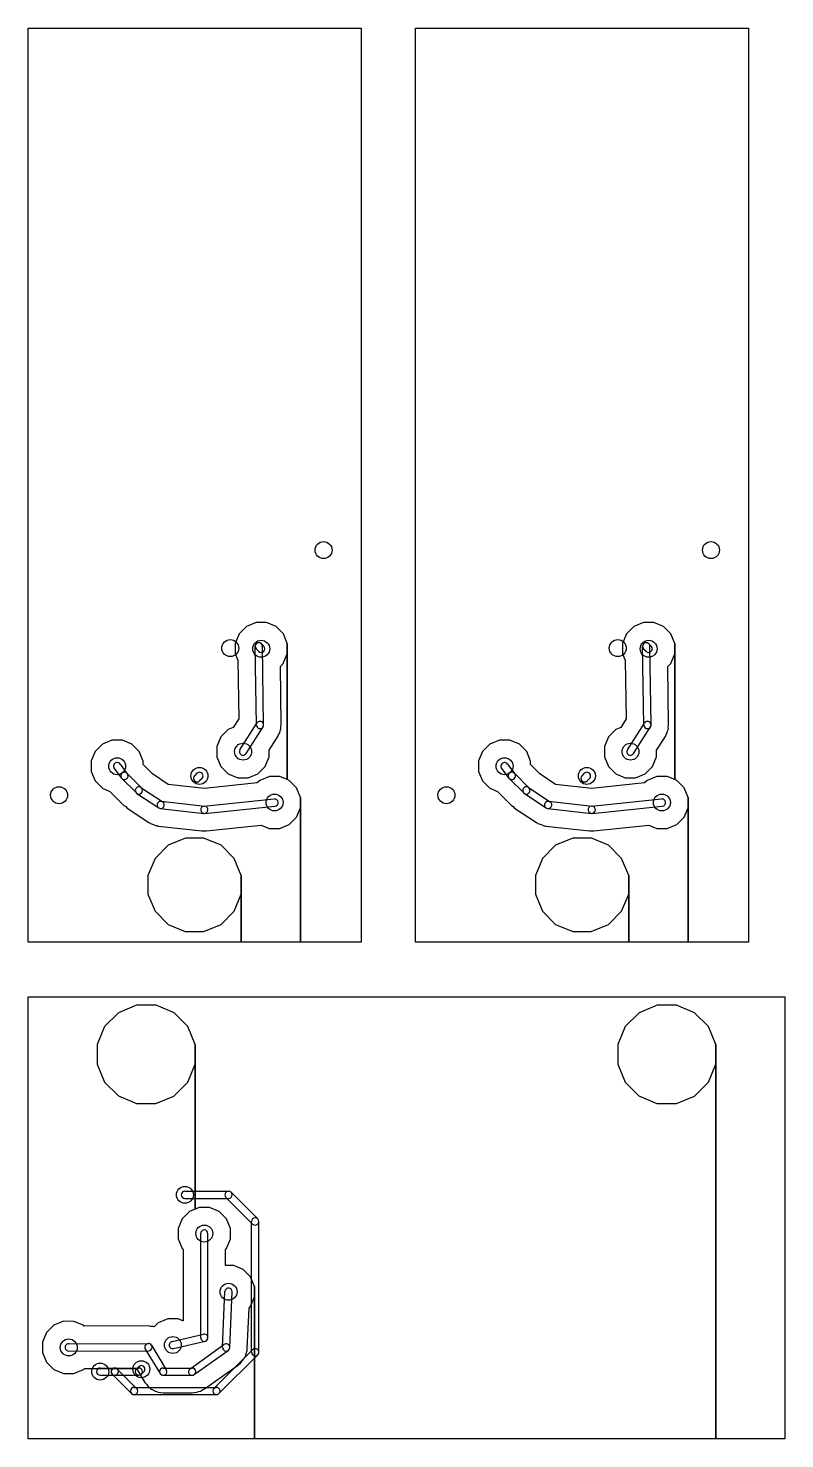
# Model space of a CAD drawing. Extents: x 57.1 to 121.9, y -93.4 to -34.1.
# Drawn here: x 57.1 to 88.4, y -93.4 to -35.1 of the extents above; entities that cross this region are included whole.
import ezdxf

# ---------------------------------------------------------------- set-up
doc = ezdxf.new("R2010")
doc.units = 0
doc.header["$MEASUREMENT"] = 0
doc.layers.add('BLACK', color=7, linetype='CONTINUOUS')

msp = doc.modelspace()

# ---------------------------------------------------------------- linework, layer by layer
at = {"layer": 'Black'}
for p, q in [((57.127, -72.873), (57.127, -35.127)), ((57.127, -35.127), (70.873, -35.127)), ((57.127, -72.873), (57.127, -35.127)), ((57.127, -35.127), (70.873, -35.127)), ((70.873, -35.127), (70.873, -72.873)), ((70.873, -35.127), (70.873, -72.873)), ((73.127, -72.873), (73.127, -35.127)), ((73.127, -35.127), (86.873, -35.127)), ((73.127, -72.873), (73.127, -35.127)), ((73.127, -35.127), (86.873, -35.127)), ((86.873, -35.127), (86.873, -72.873)), ((86.873, -35.127), (86.873, -72.873)), ((66.1407, -59.8364), (65.8375, -60.1391)), ((66.1407, -59.8364), (65.8375, -60.1391)), ((66.5367, -59.6728), (66.1407, -59.8364)), ((66.5367, -59.6728), (66.1407, -59.8364)), ((66.9652, -59.6732), (66.5367, -59.6728)), ((66.9652, -59.6732), (66.5367, -59.6728)), ((67.3609, -59.8375), (66.9652, -59.6732)), ((67.3609, -59.8375), (66.9652, -59.6732)), ((67.6636, -60.1407), (67.3609, -59.8375)), ((67.6636, -60.1407), (67.3609, -59.8375)), ((82.1407, -59.8364), (81.8375, -60.1391)), ((82.1407, -59.8364), (81.8375, -60.1391)), ((82.5367, -59.6728), (82.1407, -59.8364)), ((82.5367, -59.6728), (82.1407, -59.8364)), ((82.9652, -59.6732), (82.5367, -59.6728)), ((82.9652, -59.6732), (82.5367, -59.6728)), ((83.3609, -59.8375), (82.9652, -59.6732)), ((83.3609, -59.8375), (82.9652, -59.6732)), ((83.6636, -60.1407), (83.3609, -59.8375)), ((83.6636, -60.1407), (83.3609, -59.8375)), ((65.6732, -60.5348), (65.6728, -60.9633)), ((65.6732, -60.5348), (65.6728, -60.9633)), ((65.8375, -60.1391), (65.6732, -60.5348)), ((65.8375, -60.1391), (65.6732, -60.5348)), ((66.7561, -60.5439), (66.8561, -60.6439)), ((67.8272, -60.5367), (67.6636, -60.1407)), ((67.8272, -60.5367), (67.6636, -60.1407)), ((67.8268, -60.9652), (67.8272, -60.5367)), ((67.8268, -60.9652), (67.8272, -60.5367)), ((67.8272, -66.1527), (67.8272, -60.5367)), ((67.8272, -60.5367), (67.8272, -66.1527)), ((67.8272, -66.1527), (67.8272, -60.5367)), ((67.8272, -60.5367), (67.8272, -66.1527)), ((81.6732, -60.5348), (81.6728, -60.9633)), ((81.6732, -60.5348), (81.6728, -60.9633)), ((81.8375, -60.1391), (81.6732, -60.5348)), ((81.8375, -60.1391), (81.6732, -60.5348)), ((82.7561, -60.5439), (82.8561, -60.6439)), ((83.8272, -60.5367), (83.6636, -60.1407)), ((83.8272, -60.5367), (83.6636, -60.1407)), ((83.8268, -60.9652), (83.8272, -60.5367)), ((83.8268, -60.9652), (83.8272, -60.5367)), ((83.8272, -66.1527), (83.8272, -60.5367)), ((83.8272, -60.5367), (83.8272, -66.1527)), ((83.8272, -66.1527), (83.8272, -60.5367)), ((83.8272, -60.5367), (83.8272, -66.1527)), ((65.6728, -60.9633), (65.7818, -61.227)), ((65.6728, -60.9633), (65.7818, -61.227)), ((66.55, -63.9023), (66.5, -60.6523)), ((66.5439, -60.7561), (66.6439, -60.8561)), ((66.85, -63.8977), (66.8, -60.6477)), ((67.6625, -61.3609), (67.8268, -60.9652)), ((67.6625, -61.3609), (67.8268, -60.9652)), ((81.6728, -60.9633), (81.7818, -61.227)), ((81.6728, -60.9633), (81.7818, -61.227)), ((82.55, -63.9023), (82.5, -60.6523)), ((82.5439, -60.7561), (82.6439, -60.8561)), ((82.85, -63.8977), (82.8, -60.6477)), ((83.6625, -61.3609), (83.8268, -60.9652)), ((83.6625, -61.3609), (83.8268, -60.9652)), ((65.7818, -61.227), (65.8191, -63.6508)), ((65.7818, -61.227), (65.8191, -63.6508)), ((67.5399, -61.4832), (67.6625, -61.3609)), ((67.5399, -61.4832), (67.6625, -61.3609)), ((67.5769, -63.8865), (67.5399, -61.4832)), ((67.5769, -63.8865), (67.5399, -61.4832)), ((81.7818, -61.227), (81.8191, -63.6508)), ((81.7818, -61.227), (81.8191, -63.6508)), ((83.5399, -61.4832), (83.6625, -61.3609)), ((83.5399, -61.4832), (83.6625, -61.3609)), ((83.5769, -63.8865), (83.5399, -61.4832)), ((83.5769, -63.8865), (83.5399, -61.4832)), ((65.5958, -64.0017), (65.3907, -64.0864)), ((65.5958, -64.0017), (65.3907, -64.0864)), ((65.8191, -63.6508), (65.5958, -64.0017)), ((65.8191, -63.6508), (65.5958, -64.0017)), ((65.8735, -64.9195), (66.5735, -63.8195)), ((66.1265, -65.0805), (66.8265, -63.9805)), ((67.5314, -64.1352), (67.5638, -64.0519)), ((67.5314, -64.1352), (67.5638, -64.0519)), ((67.5619, -63.9685), (67.5769, -63.8865)), ((67.5619, -63.9685), (67.5769, -63.8865)), ((67.5638, -64.0519), (67.5619, -63.9685)), ((67.5638, -64.0519), (67.5619, -63.9685)), ((81.5958, -64.0017), (81.3907, -64.0864)), ((81.5958, -64.0017), (81.3907, -64.0864)), ((81.8191, -63.6508), (81.5958, -64.0017)), ((81.8191, -63.6508), (81.5958, -64.0017)), ((81.8735, -64.9195), (82.5735, -63.8195)), ((82.1265, -65.0805), (82.8265, -63.9805)), ((83.5314, -64.1352), (83.5638, -64.0519)), ((83.5314, -64.1352), (83.5638, -64.0519)), ((83.5619, -63.9685), (83.5769, -63.8865)), ((83.5619, -63.9685), (83.5769, -63.8865)), ((83.5638, -64.0519), (83.5619, -63.9685)), ((83.5638, -64.0519), (83.5619, -63.9685)), ((60.5867, -64.5228), (60.1907, -64.6864)), ((60.5867, -64.5228), (60.1907, -64.6864)), ((61.0152, -64.5232), (60.5867, -64.5228)), ((61.0152, -64.5232), (60.5867, -64.5228)), ((61.4109, -64.6875), (61.0152, -64.5232)), ((61.4109, -64.6875), (61.0152, -64.5232)), ((65.0875, -64.3891), (64.9232, -64.7848)), ((65.0875, -64.3891), (64.9232, -64.7848)), ((65.3907, -64.0864), (65.0875, -64.3891)), ((65.3907, -64.0864), (65.0875, -64.3891)), ((67.0771, -64.941), (67.4399, -64.3708)), ((67.0771, -64.941), (67.4399, -64.3708)), ((67.4399, -64.3708), (67.4701, -64.2931)), ((67.4399, -64.3708), (67.4701, -64.2931)), ((67.4701, -64.2931), (67.5153, -64.2231)), ((67.4701, -64.2931), (67.5153, -64.2231)), ((67.5153, -64.2231), (67.5314, -64.1352)), ((67.5153, -64.2231), (67.5314, -64.1352)), ((76.5867, -64.5228), (76.1907, -64.6864)), ((76.5867, -64.5228), (76.1907, -64.6864)), ((77.0152, -64.5232), (76.5867, -64.5228)), ((77.0152, -64.5232), (76.5867, -64.5228)), ((77.4109, -64.6875), (77.0152, -64.5232)), ((77.4109, -64.6875), (77.0152, -64.5232)), ((81.0875, -64.3891), (80.9232, -64.7848)), ((81.0875, -64.3891), (80.9232, -64.7848)), ((81.3907, -64.0864), (81.0875, -64.3891)), ((81.3907, -64.0864), (81.0875, -64.3891)), ((83.0771, -64.941), (83.4399, -64.3708)), ((83.0771, -64.941), (83.4399, -64.3708)), ((83.4399, -64.3708), (83.4701, -64.2931)), ((83.4399, -64.3708), (83.4701, -64.2931)), ((83.4701, -64.2931), (83.5153, -64.2231)), ((83.4701, -64.2931), (83.5153, -64.2231)), ((83.5153, -64.2231), (83.5314, -64.1352)), ((83.5153, -64.2231), (83.5314, -64.1352)), ((59.8875, -64.9891), (59.7232, -65.3848)), ((59.8875, -64.9891), (59.7232, -65.3848)), ((60.1907, -64.6864), (59.8875, -64.9891)), ((60.1907, -64.6864), (59.8875, -64.9891)), ((61.7136, -64.9907), (61.4109, -64.6875)), ((61.7136, -64.9907), (61.4109, -64.6875)), ((61.8772, -65.3867), (61.7136, -64.9907)), ((61.8772, -65.3867), (61.7136, -64.9907)), ((64.9232, -64.7848), (64.9228, -65.2133)), ((64.9232, -64.7848), (64.9228, -65.2133)), ((64.9228, -65.2133), (65.0864, -65.6093)), ((64.9228, -65.2133), (65.0864, -65.6093)), ((66.9125, -65.6109), (67.0768, -65.2152)), ((66.9125, -65.6109), (67.0768, -65.2152)), ((67.0768, -65.2152), (67.0771, -64.941)), ((67.0768, -65.2152), (67.0771, -64.941)), ((75.8875, -64.9891), (75.7232, -65.3848)), ((75.8875, -64.9891), (75.7232, -65.3848)), ((76.1907, -64.6864), (75.8875, -64.9891)), ((76.1907, -64.6864), (75.8875, -64.9891)), ((77.7136, -64.9907), (77.4109, -64.6875)), ((77.7136, -64.9907), (77.4109, -64.6875)), ((77.8772, -65.3867), (77.7136, -64.9907)), ((77.8772, -65.3867), (77.7136, -64.9907)), ((80.9232, -64.7848), (80.9228, -65.2133)), ((80.9232, -64.7848), (80.9228, -65.2133)), ((80.9228, -65.2133), (81.0864, -65.6093)), ((80.9228, -65.2133), (81.0864, -65.6093)), ((82.9125, -65.6109), (83.0768, -65.2152)), ((82.9125, -65.6109), (83.0768, -65.2152)), ((83.0768, -65.2152), (83.0771, -64.941)), ((83.0768, -65.2152), (83.0771, -64.941)), ((59.7232, -65.3848), (59.7228, -65.8133)), ((59.7232, -65.3848), (59.7228, -65.8133)), ((59.7228, -65.8133), (59.8864, -66.2093)), ((59.7228, -65.8133), (59.8864, -66.2093)), ((60.68, -65.69), (60.98, -66.09)), ((60.92, -65.51), (61.22, -65.91)), ((61.8771, -65.5368), (61.8772, -65.3867)), ((61.8771, -65.5368), (61.8772, -65.3867)), ((62.2587, -65.9185), (61.8771, -65.5368)), ((62.2587, -65.9185), (61.8771, -65.5368)), ((65.0864, -65.6093), (65.3891, -65.9125)), ((65.0864, -65.6093), (65.3891, -65.9125)), ((66.6093, -65.9136), (66.9125, -65.6109)), ((66.6093, -65.9136), (66.9125, -65.6109)), ((75.7232, -65.3848), (75.7228, -65.8133)), ((75.7232, -65.3848), (75.7228, -65.8133)), ((75.7228, -65.8133), (75.8864, -66.2093)), ((75.7228, -65.8133), (75.8864, -66.2093)), ((76.68, -65.69), (76.98, -66.09)), ((76.92, -65.51), (77.22, -65.91)), ((77.8771, -65.5368), (77.8772, -65.3867)), ((77.8771, -65.5368), (77.8772, -65.3867)), ((78.2587, -65.9185), (77.8771, -65.5368)), ((78.2587, -65.9185), (77.8771, -65.5368)), ((81.0864, -65.6093), (81.3891, -65.9125)), ((81.0864, -65.6093), (81.3891, -65.9125)), ((82.6093, -65.9136), (82.9125, -65.6109)), ((82.6093, -65.9136), (82.9125, -65.6109)), ((59.8864, -66.2093), (60.1891, -66.5125)), ((59.8864, -66.2093), (60.1891, -66.5125)), ((60.9939, -66.1061), (61.5939, -66.7061)), ((61.2061, -65.8939), (61.8061, -66.4939)), ((62.9089, -66.3519), (62.2587, -65.9185)), ((62.9089, -66.3519), (62.2587, -65.9185)), ((64.4033, -66.518), (62.9089, -66.3519)), ((64.4033, -66.518), (62.9089, -66.3519)), ((64.0939, -65.8939), (63.9939, -65.9939)), ((64.3061, -66.1061), (64.2061, -66.2061)), ((66.5846, -66.2923), (64.4033, -66.518)), ((66.5846, -66.2923), (64.4033, -66.518)), ((65.3891, -65.9125), (65.7848, -66.0768)), ((65.3891, -65.9125), (65.7848, -66.0768)), ((65.7848, -66.0768), (66.2133, -66.0772)), ((65.7848, -66.0768), (66.2133, -66.0772)), ((66.2133, -66.0772), (66.6093, -65.9136)), ((66.2133, -66.0772), (66.6093, -65.9136)), ((66.6907, -66.1864), (66.5846, -66.2923)), ((66.6907, -66.1864), (66.5846, -66.2923)), ((67.0867, -66.0228), (66.6907, -66.1864)), ((67.0867, -66.0228), (66.6907, -66.1864)), ((67.5152, -66.0232), (67.0867, -66.0228)), ((67.5152, -66.0232), (67.0867, -66.0228)), ((67.8272, -66.1527), (67.5152, -66.0232)), ((67.8272, -66.1527), (67.5152, -66.0232)), ((67.9109, -66.1875), (67.8272, -66.1527)), ((67.9109, -66.1875), (67.8272, -66.1527)), ((68.2136, -66.4907), (67.9109, -66.1875)), ((68.2136, -66.4907), (67.9109, -66.1875)), ((75.8864, -66.2093), (76.1891, -66.5125)), ((75.8864, -66.2093), (76.1891, -66.5125)), ((76.9939, -66.1061), (77.5939, -66.7061)), ((77.2061, -65.8939), (77.8061, -66.4939)), ((78.9089, -66.3519), (78.2587, -65.9185)), ((78.9089, -66.3519), (78.2587, -65.9185)), ((80.4033, -66.518), (78.9089, -66.3519)), ((80.4033, -66.518), (78.9089, -66.3519)), ((80.0939, -65.8939), (79.9939, -65.9939)), ((80.3061, -66.1061), (80.2061, -66.2061)), ((82.5846, -66.2923), (80.4033, -66.518)), ((82.5846, -66.2923), (80.4033, -66.518)), ((81.3891, -65.9125), (81.7848, -66.0768)), ((81.3891, -65.9125), (81.7848, -66.0768)), ((81.7848, -66.0768), (82.2133, -66.0772)), ((81.7848, -66.0768), (82.2133, -66.0772)), ((82.2133, -66.0772), (82.6093, -65.9136)), ((82.2133, -66.0772), (82.6093, -65.9136)), ((82.6907, -66.1864), (82.5846, -66.2923)), ((82.6907, -66.1864), (82.5846, -66.2923)), ((83.0867, -66.0228), (82.6907, -66.1864)), ((83.0867, -66.0228), (82.6907, -66.1864)), ((83.5152, -66.0232), (83.0867, -66.0228)), ((83.5152, -66.0232), (83.0867, -66.0228)), ((83.8272, -66.1527), (83.5152, -66.0232)), ((83.8272, -66.1527), (83.5152, -66.0232)), ((83.9109, -66.1875), (83.8272, -66.1527)), ((83.9109, -66.1875), (83.8272, -66.1527)), ((84.2136, -66.4907), (83.9109, -66.1875)), ((84.2136, -66.4907), (83.9109, -66.1875)), ((60.1891, -66.5125), (60.5023, -66.6425)), ((60.1891, -66.5125), (60.5023, -66.6425)), ((60.5023, -66.6425), (61.0799, -67.2201)), ((60.5023, -66.6425), (61.0799, -67.2201)), ((61.6168, -66.7248), (62.5168, -67.3248)), ((61.7832, -66.4752), (62.6832, -67.0752)), ((64.3846, -67.2508), (67.2846, -66.9508)), ((68.3772, -66.8867), (68.2136, -66.4907)), ((68.3772, -66.8867), (68.2136, -66.4907)), ((68.3768, -67.3152), (68.3772, -66.8867)), ((68.3768, -67.3152), (68.3772, -66.8867)), ((68.3772, -72.873), (68.3772, -66.8867)), ((68.3772, -66.8867), (68.3772, -72.873)), ((68.3772, -72.873), (68.3772, -66.8867)), ((68.3772, -66.8867), (68.3772, -72.873)), ((76.1891, -66.5125), (76.5023, -66.6425)), ((76.1891, -66.5125), (76.5023, -66.6425)), ((76.5023, -66.6425), (77.0799, -67.2201)), ((76.5023, -66.6425), (77.0799, -67.2201)), ((77.6168, -66.7248), (78.5168, -67.3248)), ((77.7832, -66.4752), (78.6832, -67.0752)), ((80.3846, -67.2508), (83.2846, -66.9508)), ((84.3772, -66.8867), (84.2136, -66.4907)), ((84.3772, -66.8867), (84.2136, -66.4907)), ((84.3768, -67.3152), (84.3772, -66.8867)), ((84.3768, -67.3152), (84.3772, -66.8867)), ((84.3772, -72.873), (84.3772, -66.8867)), ((84.3772, -66.8867), (84.3772, -72.873)), ((84.3772, -72.873), (84.3772, -66.8867)), ((84.3772, -66.8867), (84.3772, -72.873)), ((61.0799, -67.2201), (61.1521, -67.2684)), ((61.0799, -67.2201), (61.1521, -67.2684)), ((61.1521, -67.2684), (61.2135, -67.3297)), ((61.1521, -67.2684), (61.2135, -67.3297)), ((61.2135, -67.3297), (62.1135, -67.9297)), ((61.2135, -67.3297), (62.1135, -67.9297)), ((62.5834, -67.3491), (64.3834, -67.5491)), ((62.6166, -67.0509), (64.4166, -67.2509)), ((64.4154, -67.5492), (67.3154, -67.2492)), ((68.2125, -67.7109), (68.3768, -67.3152)), ((68.2125, -67.7109), (68.3768, -67.3152)), ((77.0799, -67.2201), (77.1521, -67.2684)), ((77.0799, -67.2201), (77.1521, -67.2684)), ((77.1521, -67.2684), (77.2135, -67.3297)), ((77.1521, -67.2684), (77.2135, -67.3297)), ((77.2135, -67.3297), (78.1135, -67.9297)), ((77.2135, -67.3297), (78.1135, -67.9297)), ((78.5834, -67.3491), (80.3834, -67.5491)), ((78.6166, -67.0509), (80.4166, -67.2509)), ((80.4154, -67.5492), (83.3154, -67.2492)), ((84.2125, -67.7109), (84.3768, -67.3152)), ((84.2125, -67.7109), (84.3768, -67.3152)), ((62.1135, -67.9297), (62.1482, -67.944)), ((62.1135, -67.9297), (62.1482, -67.944)), ((62.1482, -67.944), (62.177, -67.9682)), ((62.1482, -67.944), (62.177, -67.9682)), ((62.177, -67.9682), (62.3053, -68.0089)), ((62.177, -67.9682), (62.3053, -68.0089)), ((62.3053, -68.0089), (62.4298, -68.0603)), ((62.3053, -68.0089), (62.4298, -68.0603)), ((62.4298, -68.0603), (62.4674, -68.0603)), ((62.4298, -68.0603), (62.4674, -68.0603)), ((62.4674, -68.0603), (62.5032, -68.0716)), ((62.4674, -68.0603), (62.5032, -68.0716)), ((62.5032, -68.0716), (64.3032, -68.2716)), ((62.5032, -68.0716), (64.3032, -68.2716)), ((64.4902, -68.2723), (66.7515, -68.0384)), ((64.4902, -68.2723), (66.7515, -68.0384)), ((66.7515, -68.0384), (67.0848, -68.1768)), ((66.7515, -68.0384), (67.0848, -68.1768)), ((67.5133, -68.1772), (67.9093, -68.0136)), ((67.5133, -68.1772), (67.9093, -68.0136)), ((67.9093, -68.0136), (68.2125, -67.7109)), ((67.9093, -68.0136), (68.2125, -67.7109)), ((78.1135, -67.9297), (78.1482, -67.944)), ((78.1135, -67.9297), (78.1482, -67.944)), ((78.1482, -67.944), (78.177, -67.9682)), ((78.1482, -67.944), (78.177, -67.9682)), ((78.177, -67.9682), (78.3053, -68.0089)), ((78.177, -67.9682), (78.3053, -68.0089)), ((78.3053, -68.0089), (78.4298, -68.0603)), ((78.3053, -68.0089), (78.4298, -68.0603)), ((78.4298, -68.0603), (78.4674, -68.0603)), ((78.4298, -68.0603), (78.4674, -68.0603)), ((78.4674, -68.0603), (78.5032, -68.0716)), ((78.4674, -68.0603), (78.5032, -68.0716)), ((78.5032, -68.0716), (80.3032, -68.2716)), ((78.5032, -68.0716), (80.3032, -68.2716)), ((80.4902, -68.2723), (82.7515, -68.0384)), ((80.4902, -68.2723), (82.7515, -68.0384)), ((82.7515, -68.0384), (83.0848, -68.1768)), ((82.7515, -68.0384), (83.0848, -68.1768)), ((83.5133, -68.1772), (83.9093, -68.0136)), ((83.5133, -68.1772), (83.9093, -68.0136)), ((83.9093, -68.0136), (84.2125, -67.7109)), ((83.9093, -68.0136), (84.2125, -67.7109)), ((63.6184, -68.5727), (62.9099, -68.8654)), ((63.6184, -68.5727), (62.9099, -68.8654)), ((64.385, -68.5733), (63.6184, -68.5727)), ((64.385, -68.5733), (63.6184, -68.5727)), ((64.3032, -68.2716), (64.3967, -68.2636)), ((64.3032, -68.2716), (64.3967, -68.2636)), ((65.093, -68.8673), (64.385, -68.5733)), ((65.093, -68.8673), (64.385, -68.5733)), ((64.3967, -68.2636), (64.4902, -68.2723)), ((64.3967, -68.2636), (64.4902, -68.2723)), ((67.0848, -68.1768), (67.5133, -68.1772)), ((67.0848, -68.1768), (67.5133, -68.1772)), ((79.6184, -68.5727), (78.9099, -68.8654)), ((79.6184, -68.5727), (78.9099, -68.8654)), ((80.385, -68.5733), (79.6184, -68.5727)), ((80.385, -68.5733), (79.6184, -68.5727)), ((80.3032, -68.2716), (80.3967, -68.2636)), ((80.3032, -68.2716), (80.3967, -68.2636)), ((81.093, -68.8673), (80.385, -68.5733)), ((81.093, -68.8673), (80.385, -68.5733)), ((80.3967, -68.2636), (80.4902, -68.2723)), ((80.3967, -68.2636), (80.4902, -68.2723)), ((83.0848, -68.1768), (83.5133, -68.1772)), ((83.0848, -68.1768), (83.5133, -68.1772)), ((62.9099, -68.8654), (62.3673, -69.407)), ((62.9099, -68.8654), (62.3673, -69.407)), ((65.6346, -69.4099), (65.093, -68.8673)), ((65.6346, -69.4099), (65.093, -68.8673)), ((78.9099, -68.8654), (78.3673, -69.407)), ((78.9099, -68.8654), (78.3673, -69.407)), ((81.6346, -69.4099), (81.093, -68.8673)), ((81.6346, -69.4099), (81.093, -68.8673)), ((62.3673, -69.407), (62.0733, -70.115)), ((62.3673, -69.407), (62.0733, -70.115)), ((65.9273, -70.1184), (65.6346, -69.4099)), ((65.9273, -70.1184), (65.6346, -69.4099)), ((78.3673, -69.407), (78.0733, -70.115)), ((78.3673, -69.407), (78.0733, -70.115)), ((81.9273, -70.1184), (81.6346, -69.4099)), ((81.9273, -70.1184), (81.6346, -69.4099)), ((62.0733, -70.115), (62.0727, -70.8816)), ((62.0733, -70.115), (62.0727, -70.8816)), ((65.9267, -70.885), (65.9273, -70.1184)), ((65.9267, -70.885), (65.9273, -70.1184)), ((65.9273, -72.873), (65.9273, -70.1184)), ((65.9273, -70.1184), (65.9273, -72.873)), ((65.9273, -72.873), (65.9273, -70.1184)), ((65.9273, -70.1184), (65.9273, -72.873)), ((78.0733, -70.115), (78.0727, -70.8816)), ((78.0733, -70.115), (78.0727, -70.8816)), ((81.9267, -70.885), (81.9273, -70.1184)), ((81.9267, -70.885), (81.9273, -70.1184)), ((81.9273, -72.873), (81.9273, -70.1184)), ((81.9273, -70.1184), (81.9273, -72.873)), ((81.9273, -72.873), (81.9273, -70.1184)), ((81.9273, -70.1184), (81.9273, -72.873)), ((62.0727, -70.8816), (62.3654, -71.5901)), ((62.0727, -70.8816), (62.3654, -71.5901)), ((65.6327, -71.593), (65.9267, -70.885)), ((65.6327, -71.593), (65.9267, -70.885)), ((78.0727, -70.8816), (78.3654, -71.5901)), ((78.0727, -70.8816), (78.3654, -71.5901)), ((81.6327, -71.593), (81.9267, -70.885)), ((81.6327, -71.593), (81.9267, -70.885)), ((62.3654, -71.5901), (62.907, -72.1327)), ((62.3654, -71.5901), (62.907, -72.1327)), ((65.0901, -72.1346), (65.6327, -71.593)), ((65.0901, -72.1346), (65.6327, -71.593)), ((78.3654, -71.5901), (78.907, -72.1327)), ((78.3654, -71.5901), (78.907, -72.1327)), ((81.0901, -72.1346), (81.6327, -71.593)), ((81.0901, -72.1346), (81.6327, -71.593)), ((62.907, -72.1327), (63.615, -72.4267)), ((62.907, -72.1327), (63.615, -72.4267)), ((64.3816, -72.4273), (65.0901, -72.1346)), ((64.3816, -72.4273), (65.0901, -72.1346)), ((78.907, -72.1327), (79.615, -72.4267)), ((78.907, -72.1327), (79.615, -72.4267)), ((80.3816, -72.4273), (81.0901, -72.1346)), ((80.3816, -72.4273), (81.0901, -72.1346)), ((63.615, -72.4267), (64.3816, -72.4273)), ((63.615, -72.4267), (64.3816, -72.4273)), ((79.615, -72.4267), (80.3816, -72.4273)), ((79.615, -72.4267), (80.3816, -72.4273)), ((65.9273, -72.873), (57.127, -72.873)), ((65.9273, -72.873), (57.127, -72.873)), ((68.3772, -72.873), (65.9273, -72.873)), ((68.3772, -72.873), (65.9273, -72.873)), ((70.873, -72.873), (68.3772, -72.873)), ((70.873, -72.873), (68.3772, -72.873)), ((81.9273, -72.873), (73.127, -72.873)), ((81.9273, -72.873), (73.127, -72.873)), ((84.3772, -72.873), (81.9273, -72.873)), ((84.3772, -72.873), (81.9273, -72.873)), ((86.873, -72.873), (84.3772, -72.873)), ((86.873, -72.873), (84.3772, -72.873)), ((57.127, -93.373), (57.127, -75.127)), ((57.127, -75.127), (88.373, -75.127)), ((57.127, -93.373), (57.127, -75.127)), ((57.127, -75.127), (88.373, -75.127)), ((88.373, -75.127), (88.373, -93.373)), ((88.373, -75.127), (88.373, -93.373)), ((61.5986, -75.4726), (60.8533, -75.7806)), ((61.5986, -75.4726), (60.8533, -75.7806)), ((62.405, -75.4734), (61.5986, -75.4726)), ((62.405, -75.4734), (61.5986, -75.4726)), ((63.1497, -75.7826), (62.405, -75.4734)), ((63.1497, -75.7826), (62.405, -75.4734)), ((83.0986, -75.4726), (82.3533, -75.7806)), ((83.0986, -75.4726), (82.3533, -75.7806)), ((83.905, -75.4734), (83.0986, -75.4726)), ((83.905, -75.4734), (83.0986, -75.4726)), ((84.6497, -75.7826), (83.905, -75.4734)), ((84.6497, -75.7826), (83.905, -75.4734)), ((60.8533, -75.7806), (60.2826, -76.3503)), ((60.8533, -75.7806), (60.2826, -76.3503)), ((63.7194, -76.3533), (63.1497, -75.7826)), ((63.7194, -76.3533), (63.1497, -75.7826)), ((82.3533, -75.7806), (81.7826, -76.3503)), ((82.3533, -75.7806), (81.7826, -76.3503)), ((85.2194, -76.3533), (84.6497, -75.7826)), ((85.2194, -76.3533), (84.6497, -75.7826)), ((60.2826, -76.3503), (59.9734, -77.095)), ((60.2826, -76.3503), (59.9734, -77.095)), ((64.0274, -77.0986), (63.7194, -76.3533)), ((64.0274, -77.0986), (63.7194, -76.3533)), ((81.7826, -76.3503), (81.4734, -77.095)), ((81.7826, -76.3503), (81.4734, -77.095)), ((85.5274, -77.0986), (85.2194, -76.3533)), ((85.5274, -77.0986), (85.2194, -76.3533)), ((59.9734, -77.095), (59.9726, -77.9014)), ((59.9734, -77.095), (59.9726, -77.9014)), ((64.0266, -77.905), (64.0274, -77.0986)), ((64.0266, -77.905), (64.0274, -77.0986)), ((64.0274, -83.8887), (64.0274, -77.0986)), ((64.0274, -77.0986), (64.0274, -83.8887)), ((64.0274, -83.8887), (64.0274, -77.0986)), ((64.0274, -77.0986), (64.0274, -83.8887)), ((81.4734, -77.095), (81.4726, -77.9014)), ((81.4734, -77.095), (81.4726, -77.9014)), ((85.5266, -77.905), (85.5274, -77.0986)), ((85.5266, -77.905), (85.5274, -77.0986)), ((85.5274, -93.373), (85.5274, -77.0986)), ((85.5274, -77.0986), (85.5274, -93.373)), ((85.5274, -93.373), (85.5274, -77.0986)), ((85.5274, -77.0986), (85.5274, -93.373)), ((59.9726, -77.9014), (60.2806, -78.6467)), ((59.9726, -77.9014), (60.2806, -78.6467)), ((63.7174, -78.6497), (64.0266, -77.905)), ((63.7174, -78.6497), (64.0266, -77.905)), ((81.4726, -77.9014), (81.7806, -78.6467)), ((81.4726, -77.9014), (81.7806, -78.6467)), ((85.2174, -78.6497), (85.5266, -77.905)), ((85.2174, -78.6497), (85.5266, -77.905)), ((60.2806, -78.6467), (60.8503, -79.2174)), ((60.2806, -78.6467), (60.8503, -79.2174)), ((63.1467, -79.2194), (63.7174, -78.6497)), ((63.1467, -79.2194), (63.7174, -78.6497)), ((81.7806, -78.6467), (82.3503, -79.2174)), ((81.7806, -78.6467), (82.3503, -79.2174)), ((84.6467, -79.2194), (85.2174, -78.6497)), ((84.6467, -79.2194), (85.2174, -78.6497)), ((60.8503, -79.2174), (61.595, -79.5266)), ((60.8503, -79.2174), (61.595, -79.5266)), ((61.595, -79.5266), (62.4014, -79.5274)), ((61.595, -79.5266), (62.4014, -79.5274)), ((62.4014, -79.5274), (63.1467, -79.2194)), ((62.4014, -79.5274), (63.1467, -79.2194)), ((82.3503, -79.2174), (83.095, -79.5266)), ((82.3503, -79.2174), (83.095, -79.5266)), ((83.095, -79.5266), (83.9014, -79.5274)), ((83.095, -79.5266), (83.9014, -79.5274)), ((83.9014, -79.5274), (84.6467, -79.2194)), ((83.9014, -79.5274), (84.6467, -79.2194)), ((63.6, -83.15), (65.4, -83.15)), ((65.5061, -83.1939), (66.6061, -84.2939)), ((63.6, -83.45), (65.4, -83.45)), ((64.1867, -83.8228), (64.0274, -83.8887)), ((64.1867, -83.8228), (64.0274, -83.8887)), ((64.6152, -83.8232), (64.1867, -83.8228)), ((64.6152, -83.8232), (64.1867, -83.8228)), ((65.0109, -83.9875), (64.6152, -83.8232)), ((65.0109, -83.9875), (64.6152, -83.8232)), ((65.2939, -83.4061), (66.3939, -84.5061)), ((63.4875, -84.2891), (63.3232, -84.6848)), ((63.4875, -84.2891), (63.3232, -84.6848)), ((63.7907, -83.9864), (63.4875, -84.2891)), ((63.7907, -83.9864), (63.4875, -84.2891)), ((64.0274, -83.8887), (63.7907, -83.9864)), ((64.0274, -83.8887), (63.7907, -83.9864)), ((65.3136, -84.2907), (65.0109, -83.9875)), ((65.3136, -84.2907), (65.0109, -83.9875)), ((65.4772, -84.6867), (65.3136, -84.2907)), ((65.4772, -84.6867), (65.3136, -84.2907)), ((66.35, -89.8), (66.35, -84.4)), ((66.65, -89.8), (66.65, -84.4)), ((63.3232, -84.6848), (63.3228, -85.1133)), ((63.3232, -84.6848), (63.3228, -85.1133)), ((64.25, -89.2), (64.25, -84.9)), ((64.55, -89.2), (64.55, -84.9)), ((65.4768, -85.1152), (65.4772, -84.6867)), ((65.4768, -85.1152), (65.4772, -84.6867)), ((63.3228, -85.1133), (63.4864, -85.5093)), ((63.3228, -85.1133), (63.4864, -85.5093)), ((63.4864, -85.5093), (63.523, -85.5459)), ((63.4864, -85.5093), (63.523, -85.5459)), ((63.523, -85.5459), (63.523, -88.5023)), ((63.523, -85.5459), (63.523, -88.5023)), ((65.277, -85.5463), (65.3125, -85.5109)), ((65.277, -85.5463), (65.3125, -85.5109)), ((65.277, -86.2229), (65.277, -85.5463)), ((65.277, -86.2229), (65.277, -85.5463)), ((65.3125, -85.5109), (65.4768, -85.1152)), ((65.3125, -85.5109), (65.4768, -85.1152)), ((65.6152, -86.2232), (65.277, -86.2229)), ((65.6152, -86.2232), (65.277, -86.2229)), ((66.0109, -86.3875), (65.6152, -86.2232)), ((66.0109, -86.3875), (65.6152, -86.2232)), ((66.3136, -86.6907), (66.0109, -86.3875)), ((66.3136, -86.6907), (66.0109, -86.3875)), ((66.4772, -87.0867), (66.3136, -86.6907)), ((66.4772, -87.0867), (66.3136, -86.6907)), ((65.1501, -89.5935), (65.2501, -87.2935)), ((65.4499, -89.6065), (65.5499, -87.3065)), ((66.4768, -87.5152), (66.4772, -87.0867)), ((66.4768, -87.5152), (66.4772, -87.0867)), ((66.4772, -93.373), (66.4772, -87.0867)), ((66.4772, -87.0867), (66.4772, -93.373)), ((66.4772, -93.373), (66.4772, -87.0867)), ((66.4772, -87.0867), (66.4772, -93.373)), ((66.2485, -87.9748), (66.3125, -87.9109)), ((66.2485, -87.9748), (66.3125, -87.9109)), ((66.3125, -87.9109), (66.4768, -87.5152)), ((66.3125, -87.9109), (66.4768, -87.5152)), ((58.5867, -88.5228), (58.1907, -88.6864)), ((58.5867, -88.5228), (58.1907, -88.6864)), ((59.0152, -88.5232), (58.5867, -88.5228)), ((59.0152, -88.5232), (58.5867, -88.5228)), ((59.4109, -88.6875), (59.0152, -88.5232)), ((59.4109, -88.6875), (59.0152, -88.5232)), ((62.8867, -88.4228), (62.4907, -88.5864)), ((62.8867, -88.4228), (62.4907, -88.5864)), ((63.3152, -88.4232), (62.8867, -88.4228)), ((63.3152, -88.4232), (62.8867, -88.4228)), ((63.5119, -88.5049), (63.3152, -88.4232)), ((63.5119, -88.5049), (63.3152, -88.4232)), ((63.523, -88.5023), (63.5119, -88.5049)), ((63.523, -88.5023), (63.5119, -88.5049)), ((66.1762, -89.6381), (66.2485, -87.9748)), ((66.1762, -89.6381), (66.2485, -87.9748)), ((57.8875, -88.9891), (57.7232, -89.3848)), ((57.8875, -88.9891), (57.7232, -89.3848)), ((58.1907, -88.6864), (57.8875, -88.9891)), ((58.1907, -88.6864), (57.8875, -88.9891)), ((59.4443, -88.721), (59.4109, -88.6875)), ((59.4443, -88.721), (59.4109, -88.6875)), ((62.0889, -88.7128), (59.4443, -88.721)), ((62.0889, -88.7128), (59.4443, -88.721)), ((62.1949, -88.7336), (62.0889, -88.7128)), ((62.1949, -88.7336), (62.0889, -88.7128)), ((62.3028, -88.7387), (62.1949, -88.7336)), ((62.3028, -88.7387), (62.1949, -88.7336)), ((62.3269, -88.75), (62.3028, -88.7387)), ((62.3269, -88.75), (62.3028, -88.7387)), ((62.4907, -88.5864), (62.3269, -88.75)), ((62.4907, -88.5864), (62.3269, -88.75)), ((63.0663, -89.3538), (64.3663, -89.0538)), ((57.7232, -89.3848), (57.7228, -89.8133)), ((57.7232, -89.3848), (57.7228, -89.8133)), ((58.7995, -89.45), (62.0911, -89.4398)), ((61.9631, -89.6672), (62.5715, -90.6774)), ((62.2201, -89.5124), (62.8285, -90.5226)), ((63.1337, -89.6462), (64.4337, -89.3462)), ((63.8128, -90.4779), (65.2128, -89.4779)), ((66.3939, -89.6939), (64.7939, -91.2939)), ((66.1634, -89.6904), (66.1762, -89.6381)), ((66.1634, -89.6904), (66.1762, -89.6381)), ((66.1651, -89.7442), (66.1634, -89.6904)), ((66.1651, -89.7442), (66.1634, -89.6904)), ((57.7228, -89.8133), (57.8864, -90.2093)), ((57.7228, -89.8133), (57.8864, -90.2093)), ((57.8864, -90.2093), (58.1891, -90.5125)), ((57.8864, -90.2093), (58.1891, -90.5125)), ((58.8005, -89.75), (62.092, -89.7398)), ((63.9872, -90.7221), (65.3872, -89.7221)), ((66.6061, -89.9061), (65.0061, -91.5061)), ((65.8097, -90.3136), (65.8466, -90.2744)), ((65.8097, -90.3136), (65.8466, -90.2744)), ((65.8466, -90.2744), (65.8926, -90.2465)), ((65.8466, -90.2744), (65.8926, -90.2465)), ((65.8926, -90.2465), (65.9628, -90.1507)), ((65.8926, -90.2465), (65.9628, -90.1507)), ((65.9628, -90.1507), (66.044, -90.0643)), ((65.9628, -90.1507), (66.044, -90.0643)), ((66.044, -90.0643), (66.0631, -90.0139)), ((66.044, -90.0643), (66.0631, -90.0139)), ((66.0631, -90.0139), (66.0949, -89.9705)), ((66.0631, -90.0139), (66.0949, -89.9705)), ((66.0949, -89.9705), (66.1231, -89.8552)), ((66.0949, -89.9705), (66.1231, -89.8552)), ((66.1231, -89.8552), (66.1651, -89.7442)), ((66.1231, -89.8552), (66.1651, -89.7442)), ((58.1891, -90.5125), (58.5848, -90.6768)), ((58.1891, -90.5125), (58.5848, -90.6768)), ((58.5848, -90.6768), (59.0133, -90.6772)), ((58.5848, -90.6768), (59.0133, -90.6772)), ((59.0133, -90.6772), (59.4093, -90.5136)), ((59.0133, -90.6772), (59.4093, -90.5136)), ((59.4093, -90.5136), (59.4479, -90.475)), ((59.4093, -90.5136), (59.4479, -90.475)), ((59.4479, -90.475), (61.5969, -90.4684)), ((59.4479, -90.475), (61.5969, -90.4684)), ((60.1, -90.45), (60.7, -90.45)), ((60.1, -90.75), (60.7, -90.75)), ((61.3939, -91.5061), (60.5939, -90.7061)), ((60.7, -90.45), (61.7, -90.45)), ((60.7, -90.75), (61.7, -90.75)), ((61.6061, -91.2939), (60.8061, -90.4939)), ((61.6939, -90.3939), (61.5939, -90.4939)), ((61.5969, -90.4684), (61.9487, -91.0525)), ((61.5969, -90.4684), (61.9487, -91.0525)), ((61.9061, -90.6061), (61.8061, -90.7061)), ((62.7, -90.45), (63.9, -90.45)), ((62.7, -90.75), (63.9, -90.75)), ((64.4097, -91.3136), (65.8097, -90.3136)), ((64.4097, -91.3136), (65.8097, -90.3136)), ((61.5, -91.25), (64.9, -91.25)), ((61.9487, -91.0525), (62.0206, -91.1314)), ((61.9487, -91.0525), (62.0206, -91.1314)), ((62.0206, -91.1314), (62.0799, -91.2201)), ((62.0206, -91.1314), (62.0799, -91.2201)), ((62.0799, -91.2201), (62.1347, -91.2568)), ((62.0799, -91.2201), (62.1347, -91.2568)), ((62.1347, -91.2568), (62.1791, -91.3055)), ((62.1347, -91.2568), (62.1791, -91.3055)), ((62.1791, -91.3055), (62.2757, -91.351)), ((62.1791, -91.3055), (62.2757, -91.351)), ((62.2757, -91.351), (62.3644, -91.4102)), ((62.2757, -91.351), (62.3644, -91.4102)), ((62.3644, -91.4102), (62.4291, -91.4231)), ((62.3644, -91.4102), (62.4291, -91.4231)), ((62.4291, -91.4231), (62.4887, -91.4512)), ((62.4291, -91.4231), (62.4887, -91.4512)), ((64.0978, -91.4544), (64.1642, -91.4244)), ((64.0978, -91.4544), (64.1642, -91.4244)), ((64.1642, -91.4244), (64.2356, -91.4102)), ((64.1642, -91.4244), (64.2356, -91.4102)), ((64.2356, -91.4102), (64.3187, -91.3547)), ((64.2356, -91.4102), (64.3187, -91.3547)), ((64.3187, -91.3547), (64.4097, -91.3136)), ((64.3187, -91.3547), (64.4097, -91.3136)), ((61.5, -91.55), (64.9, -91.55)), ((62.4887, -91.4512), (62.5953, -91.4562)), ((62.4887, -91.4512), (62.5953, -91.4562)), ((62.5953, -91.4562), (62.7, -91.477)), ((62.5953, -91.4562), (62.7, -91.477)), ((62.7, -91.477), (63.9, -91.477)), ((62.7, -91.477), (63.9, -91.477)), ((63.9, -91.477), (63.998, -91.4575)), ((63.9, -91.477), (63.998, -91.4575)), ((63.998, -91.4575), (64.0978, -91.4544)), ((63.998, -91.4575), (64.0978, -91.4544)), ((66.4772, -93.373), (57.127, -93.373)), ((66.4772, -93.373), (57.127, -93.373)), ((85.5274, -93.373), (66.4772, -93.373)), ((85.5274, -93.373), (66.4772, -93.373)), ((88.373, -93.373), (85.5274, -93.373)), ((88.373, -93.373), (85.5274, -93.373))]:
    msp.add_line(p, q, dxfattribs=at)
for centre in [(69.325, -56.675), (85.325, -56.675), (65.4732, -60.7232), (66.75, -60.75), (81.4732, -60.7232), (82.75, -60.75), (66, -65), (82, -65), (60.8, -65.6), (64.2, -66), (76.8, -65.6), (80.2, -66), (58.4, -66.8), (67.3, -67.1), (74.4, -66.8), (83.3, -67.1), (63.6, -83.3), (64.4, -84.9), (65.4, -87.3), (58.8, -89.6), (63.1, -89.5), (60.1, -90.6), (61.8, -90.5)]:
    msp.add_circle(centre, 0.35, dxfattribs=at)
for centre, start, end in [((66.65, -60.65), 360.881, 540.881), ((66.65, -60.65), 45, 225), ((82.65, -60.65), 45, 225), ((82.65, -60.65), 360.881, 540.881), ((66.75, -60.75), 225, 405), ((82.75, -60.75), 225, 405), ((66.7, -63.9), 180.881, 360.881), ((66.7, -63.9), 327.529, 507.529), ((82.7, -63.9), 180.881, 360.881), ((82.7, -63.9), 327.529, 507.529), ((66, -65), 147.529, 327.529), ((82, -65), 147.529, 327.529), ((60.8, -65.6), 36.8699, 216.87), ((76.8, -65.6), 36.8699, 216.87), ((61.1, -66), 45, 225), ((61.1, -66), 216.87, 396.87), ((64.1, -66.1), 495, 675), ((64.2, -66), 315, 495), ((77.1, -66), 45, 225), ((77.1, -66), 216.87, 396.87), ((80.1, -66.1), 495, 675), ((80.2, -66), 315, 495), ((61.7, -66.6), 56.3099, 236.31), ((61.7, -66.6), 225, 405), ((67.3, -67.1), 275.906, 455.906), ((77.7, -66.6), 56.3099, 236.31), ((77.7, -66.6), 225, 405), ((83.3, -67.1), 275.906, 455.906), ((62.6, -67.2), 83.6598, 263.66), ((62.6, -67.2), 236.31, 416.31), ((64.4, -67.4), 95.9061, 275.906), ((64.4, -67.4), 263.66, 443.66), ((78.6, -67.2), 83.6598, 263.66), ((78.6, -67.2), 236.31, 416.31), ((80.4, -67.4), 95.9061, 275.906), ((80.4, -67.4), 263.66, 443.66), ((63.6, -83.3), 90, 270), ((65.4, -83.3), 45, 225), ((65.4, -83.3), 270, 450), ((66.5, -84.4), 360, 540), ((66.5, -84.4), 225, 405), ((64.4, -84.9), 360, 540), ((65.4, -87.3), 357.51, 537.51), ((64.4, -89.2), 282.995, 462.995), ((58.8, -89.6), 90.1769, 270.177), ((62.0916, -89.5898), 31.0606, 211.061), ((62.0916, -89.5898), 270.177, 450.177), ((63.1, -89.5), 102.995, 282.995), ((64.4, -89.2), 180, 360), ((65.3, -89.6), 177.51, 357.51), ((65.3, -89.6), 305.538, 485.538), ((66.5, -89.8), 315, 495), ((66.5, -89.8), 180, 360), ((60.1, -90.6), 90, 270), ((60.7, -90.6), 405, 585), ((60.7, -90.6), 90, 270), ((60.7, -90.6), 270, 450), ((61.7, -90.6), 495, 675), ((61.8, -90.5), 315, 495), ((61.7, -90.6), 270, 450), ((62.7, -90.6), 90, 270), ((62.7, -90.6), 211.061, 391.061), ((63.9, -90.6), 125.538, 305.538), ((63.9, -90.6), 270, 450), ((61.5, -91.4), 90, 270), ((61.5, -91.4), 225, 405), ((64.9, -91.4), 495, 675), ((64.9, -91.4), 270, 450)]:
    msp.add_arc(centre, 0.15, start, end, dxfattribs=at)

doc.saveas('drawing.dxf')
